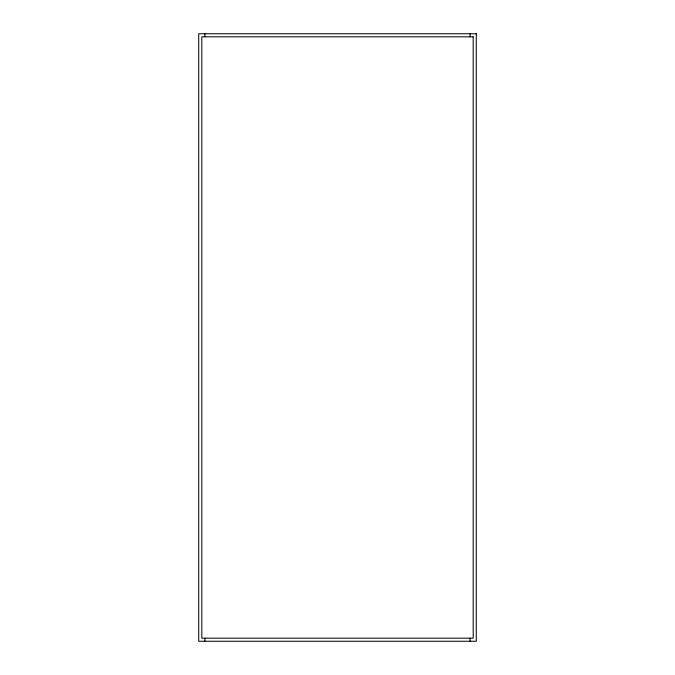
<?xml version="1.0" encoding="UTF-8"?>
<svg xmlns="http://www.w3.org/2000/svg" width="675" height="675" viewBox="0 0 675 675"><rect width="100%" height="100%" fill="white"/><g stroke="black" fill="none" stroke-linecap="round" stroke-linejoin="round"><path stroke-width="1.01" d="M470.104 33.75L470.104 36.83M470.104 638.17L470.104 641.25M204.896 33.75L204.896 36.83M204.896 638.17L204.896 641.25M476.272 33.75L198.728 33.75L198.728 641.25L476.272 641.25L476.272 33.75M473.183 36.83L201.817 36.83L201.817 638.17L473.183 638.17L473.183 36.83"/></g></svg>
